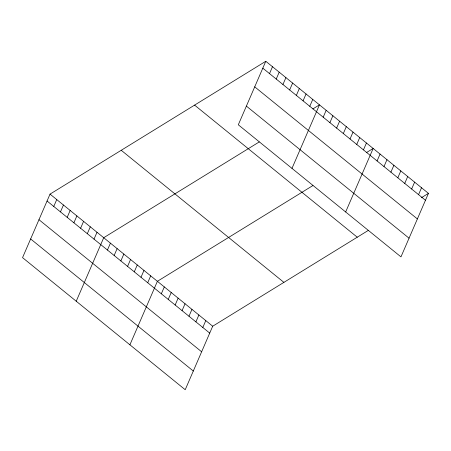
<?xml version="1.0" encoding="UTF-8"?>
<svg xmlns="http://www.w3.org/2000/svg" width="451" height="451" viewBox="0 0 451 451"><rect width="100%" height="100%" fill="white"/><g stroke="black" fill="none" stroke-linecap="round" stroke-linejoin="round"><path stroke-width="0.68" d="M265.786 61.274L238.303 124.786L400.967 256.878L428.45 193.366L265.786 61.274L50.033 194.122L22.55 257.634L185.214 389.726L212.697 326.214L368.208 230.461M53.765 206.451L56.741 199.567M60.473 211.902L63.456 205.019M67.188 217.348L70.164 210.465M73.896 222.8L76.873 215.916M80.605 228.245L83.582 221.362M87.314 233.697L90.296 226.814M94.028 239.143L97.004 232.259M76.23 301.223L103.713 237.711L259.218 141.958M107.445 250.04L110.422 243.157M114.154 255.491L117.136 248.608M120.862 260.937L123.845 254.06M127.577 266.389L130.553 259.505M134.285 271.835L137.262 264.957M140.994 277.286L143.97 270.403M147.702 282.732L150.685 275.854M129.911 344.812L157.393 281.3L312.898 185.553M161.328 293.798L164.305 286.915M168.24 299.413L171.217 292.53M269.518 73.609L272.494 66.725M175.151 305.023L178.134 298.145M276.226 79.055L279.203 72.171M182.069 310.638L185.045 303.754M282.935 84.506L285.917 77.623M188.98 316.252L191.957 309.369M289.649 89.952L292.626 83.069M195.892 321.867L198.874 314.984M296.358 95.403L299.334 88.52M202.809 327.482L205.786 320.599M303.066 100.849L306.043 93.971M309.775 106.301L312.757 99.417M291.983 168.381L319.466 104.869L312.893 108.911M323.198 117.198L326.174 110.315M329.906 122.644L332.883 115.766M336.615 128.095L339.592 121.212M343.324 133.547L346.306 126.663M350.038 138.993L353.015 132.109M356.747 144.444L359.723 137.561M363.455 149.89L366.432 143.006M345.658 211.97L373.146 148.458L366.573 152.506M377.081 160.951L380.058 154.073M383.993 166.566L386.969 159.682M390.904 172.181L393.886 165.297M397.816 177.795L400.798 170.912M404.733 183.41L407.71 176.527M411.645 189.02L414.621 182.142M418.556 194.635L421.538 187.751M421.33 197.752L428.45 193.366M262.809 68.157L425.473 200.25M254.719 86.846L417.384 218.938M246.387 106.103L409.051 238.19M194.59 105.117L357.254 237.203M121.234 150.284L283.899 282.371M50.033 194.122L212.697 326.214M47.056 201.005L209.721 333.092M38.966 219.693L201.631 351.78M30.634 238.945L193.304 371.038"/></g></svg>
